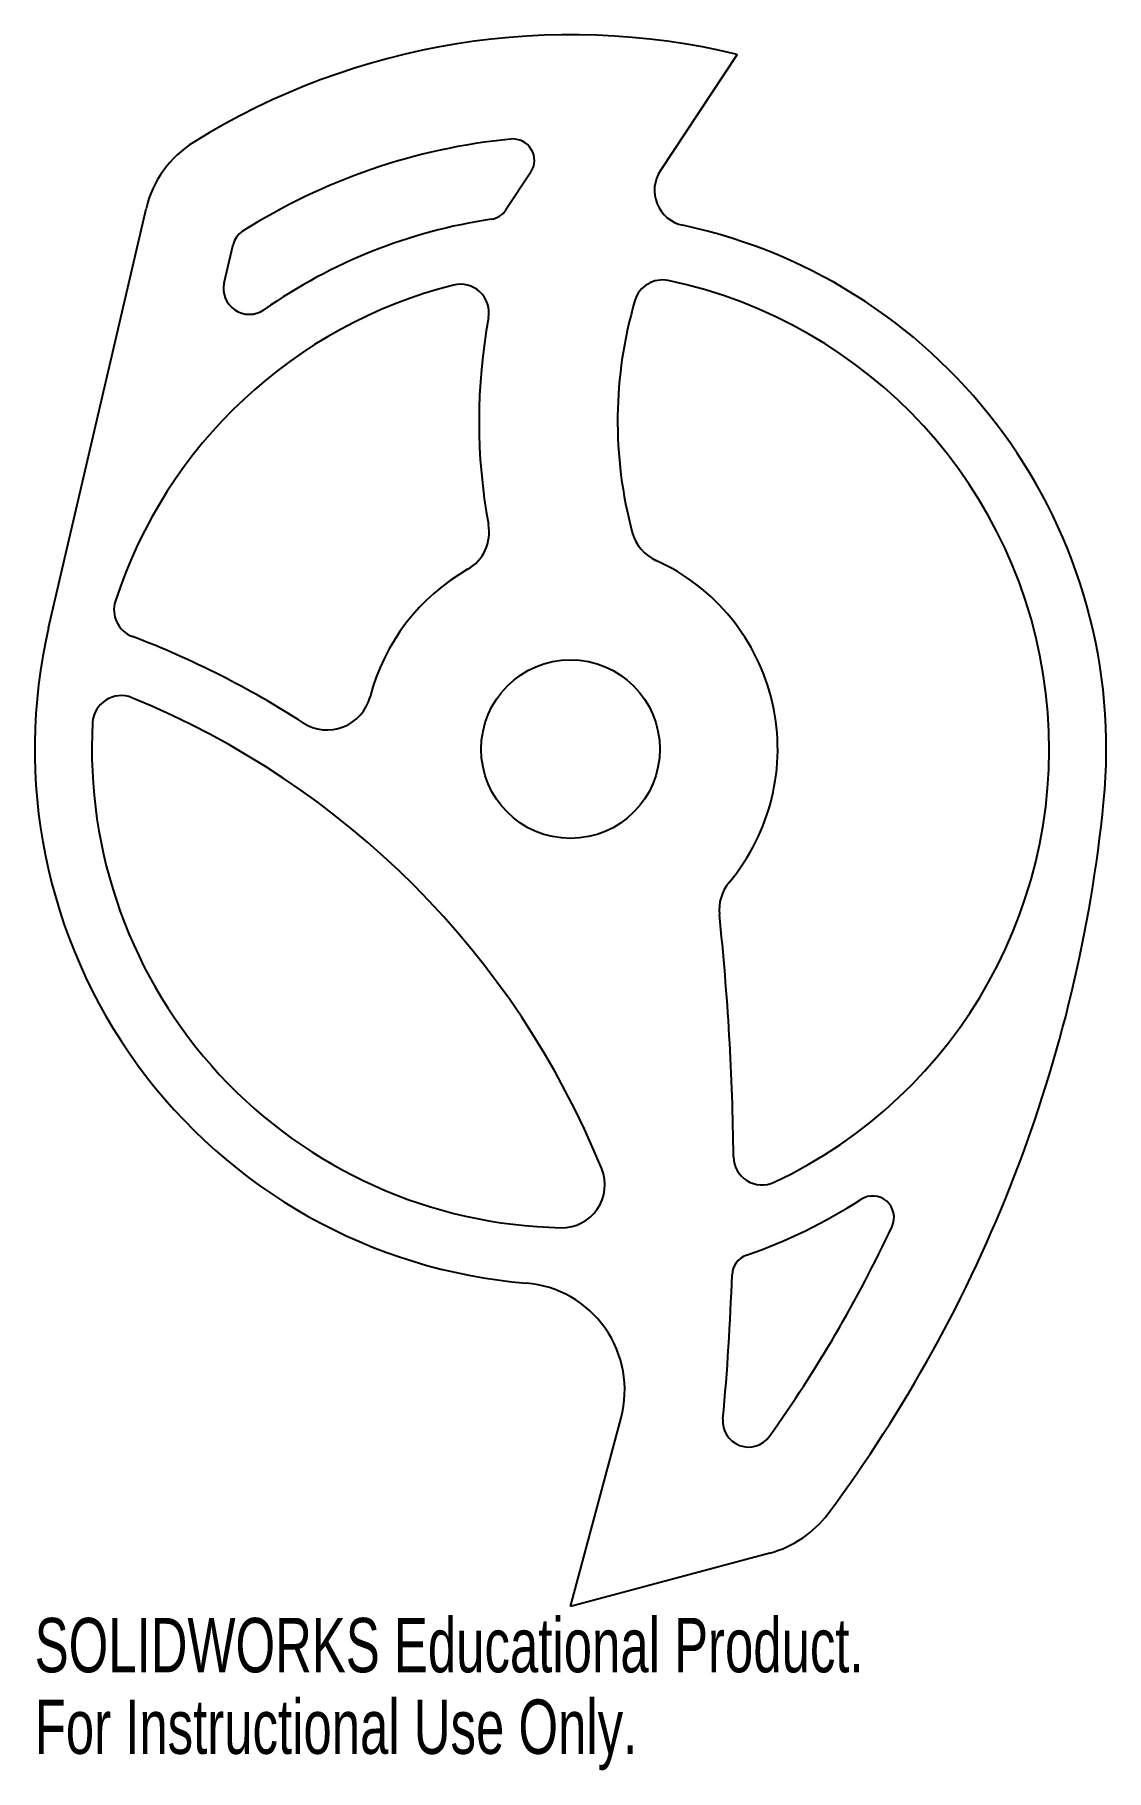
# Model space of a CAD drawing. Header units: inches. Extents: x -1.88 to 1.88, y -3.57 to 2.5.
import ezdxf

# ---------------------------------------------------------------- set-up
doc = ezdxf.new("R2010")
doc.units = ezdxf.units.IN
doc.header["$MEASUREMENT"] = 0
doc.styles.add('SLDTEXTSTYLE0', font='TXT', dxfattribs={"width": 0.7})

msp = doc.modelspace()

# ---------------------------------------------------------------- linework, layer by layer
at = {"color": 7, "linetype": 'Continuous', "lineweight": 25}
for p, q in [((0.5836, 2.4309), (0.3147, 2.0246)), ((-0.1389, 2.0188), (-0.226, 1.8871)), ((-1.8263, 0.4247), (-1.4854, 1.8907)), ((-1.2119, 1.632), (-1.1808, 1.7656)), ((0, -3), (0.177, -2.3394)), ((0.6978, -2.813), (0, -3))]:
    msp.add_line(p, q, dxfattribs=at)
msp.add_circle((0, 0), 0.3125, dxfattribs=at)
for centre, radius, start, end in [((0, 0), 2.5, 76.5, 121.81049), ((0, 0), 2.145, 95.584, 122.35324), ((-0.2014, 2.0602), 0.075, 326.5, 95.584), ((-1.1201, 1.8058), 0.375, 121.81049, 166.90962), ((0.4189, 1.9556), 0.125, 146.5, 257.90913), ((-0.2886, 1.9285), 0.075, 278.50971, 326.5), ((0, 0), 1.875, 98.50971, 124.89744), ((0, 0), 1.875, 354.29979, 77.90913), ((-1.1077, 1.7487), 0.075, 122.35324, 166.90962), ((0.3215, 1.5418), 0.1, 78.22085, 163.63851), ((0, 0), 1.675, 104.16074, 161.96558), ((-1.1242, 1.6116), 0.09, 166.90962, 304.89744), ((-0.3853, 1.5271), 0.1, 349.50778, 104.16074), ((0, 0), 1.675, 295.19068, 78.22085), ((1.6648, 1.1475), 1.5, 163.63851, 195.0457), ((1.6648, 1.1475), 1.985, 169.50778, 190.4715), ((-0.4346, 0.7594), 0.15, 299.78228, 10.4715), ((0.3611, 0.797), 0.15, 195.0457, 245.62602), ((0, 0), 0.725, 119.78228, 165.37755), ((0, 0), 0.725, 319.9859, 65.62602), ((-1.4976, 0.4876), 0.1, 161.96558, 249.18099), ((0, 0), 1.875, 166.90962, 265.27806), ((-2.6705, -2.5969), 3.2, 57.16811, 69.18099), ((-1.5726, 0.0872), 0.1, 67.75358, 176.82613), ((-0.8515, 0.2222), 0.155, 237.16811, 345.37755), ((-2.6705, -2.5969), 3, 22.09974, 67.75358), ((0, 0), 1.675, 176.82613, 268.87708), ((-3.1095, 0.3104), 5, 323.34383, 354.29979), ((0.6702, -0.5626), 0.15, 139.9859, 186.03848), ((-8.4291, -1.5252), 9, 0.62925, 6.03848), ((0.6704, -1.4252), 0.1, 180.62925, 295.19068), ((-0.0299, -1.5247), 0.15, 268.87708, 22.09974), ((0, 0), 1.875, 289.17206, 302.8297), ((1.0572, -1.6386), 0.075, 334.93266, 122.8297), ((-3.1095, 0.3104), 4.675, 324.50124, 334.93266), ((0.6404, -1.8418), 0.075, 109.17206, 178.00011), ((-0.1852, -2.2424), 0.375, 345, 85.27806), ((-8.4291, -1.5252), 9, 354.78066, 358.00011), ((0.6232, -2.3521), 0.09, 174.78066, 324.50124), ((0.6008, -2.4508), 0.375, 285, 323.34383)]:
    msp.add_arc(centre, radius, start, end, dxfattribs=at)

# ---------------------------------------------------------------- texts
at = {"color": 7, "linetype": 'Continuous', "char_height": 0.1903, "attachment_point": 1, "style": 'SLDTEXTSTYLE0'}
for s, insert in [('SOLIDWORKS Educational Product.', (-1.875, -3.0401)), ('For Instructional Use Only.', (-1.875, -3.3256))]:
    msp.add_mtext(s, dxfattribs=dict(at, insert=insert))

doc.saveas('drawing.dxf')
